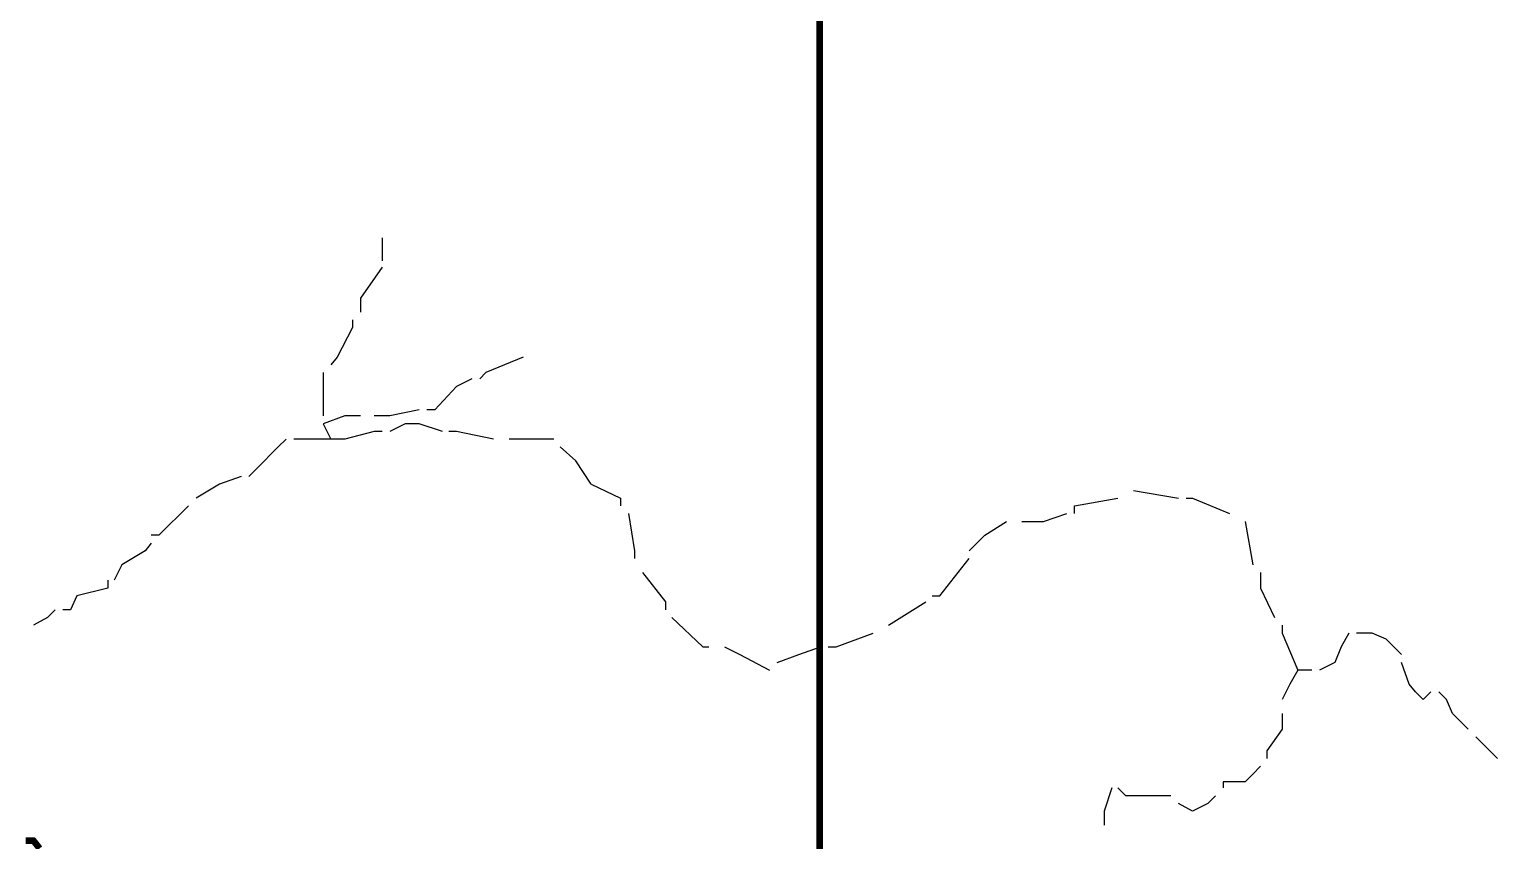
# Model space of a CAD drawing. Header units: millimetres. Extents: x -3588 to 75209, y -3737 to 38254.
# Drawn here: x 6462 to 6729.5, y 6352 to 6499.8 of the extents above; entities that cross this region are included whole.
import ezdxf

# ---------------------------------------------------------------- set-up
doc = ezdxf.new("R2010")
doc.units = ezdxf.units.MM
doc.layers.add('P', color=253, linetype='Continuous')

msp = doc.modelspace()

# ---------------------------------------------------------------- linework, layer by layer
at = {"layer": 'P', "const_width": 1.2}
for points in [[(6605.975, -522.389), (6605.975, 8803.839)], [(6461.335, 6352.029), (6462.743, 6352.029), (6463.864, 6350.621)]]:
    msp.add_lwpolyline(points, dxfattribs=at)
at = {"layer": 'P'}
for points in [[(6526.262, 6461.831), (6526.262, 6457.606)], [(6526.262, 6456.47), (6522.309, 6450.82), (6522.309, 6448.292)], [(6520.885, 6446.883), (6520.885, 6445.459), (6518.068, 6440.098), (6516.932, 6438.69)], [(6551.948, 6440.098), (6545.162, 6437.281), (6544.042, 6436.145)], [(6515.524, 6437.281), (6515.524, 6436.145), (6515.524, 6431.92), (6515.524, 6429.375)], [(6542.634, 6436.145), (6539.801, 6434.737), (6535.848, 6430.496), (6534.44, 6430.496)], [(6522.309, 6429.375), (6519.477, 6429.375), (6515.524, 6427.967)], [(6533.032, 6430.496), (6527.67, 6429.375), (6524.838, 6429.375)], [(6515.524, 6427.967), (6516.932, 6425.134)], [(6526.262, 6426.559), (6524.838, 6426.559), (6519.477, 6425.134), (6516.932, 6425.134)], [(6537.257, 6426.559), (6533.032, 6427.967), (6530.487, 6427.967), (6527.67, 6426.559)], [(6546.587, 6425.134), (6539.801, 6426.559), (6538.393, 6426.559)], [(6508.754, 6425.134), (6507.346, 6423.726), (6503.393, 6419.773), (6501.984, 6418.365)], [(6516.932, 6425.134), (6515.524, 6425.134), (6511.299, 6425.134), (6510.162, 6425.134)], [(6557.581, 6425.134), (6550.812, 6425.134), (6549.403, 6425.134)], [(6564.367, 6416.957), (6561.534, 6421.182), (6558.718, 6423.726)], [(6500.56, 6418.365), (6496.607, 6416.957), (6492.382, 6414.412)], [(6564.367, 6416.957), (6569.728, 6414.412), (6569.728, 6413.004)], [(6663.158, 6415.82), (6671.352, 6414.412)], [(6490.974, 6413.004), (6485.613, 6407.642), (6484.188, 6407.642)], [(6652.435, 6411.595), (6652.435, 6413.004), (6660.341, 6414.412)], [(6672.76, 6414.412), (6673.896, 6414.412), (6680.666, 6411.595)], [(6571.137, 6411.595), (6572.273, 6404.81), (6572.273, 6403.401)], [(6633.247, 6404.81), (6636.064, 6407.642), (6640.017, 6410.171)], [(6642.833, 6410.171), (6646.786, 6410.171), (6651.027, 6411.595)], [(6683.483, 6410.171), (6684.907, 6402.281)], [(6484.188, 6406.234), (6483.068, 6404.81), (6478.827, 6402.281), (6477.419, 6399.448)], [(6626.461, 6396.632), (6627.886, 6396.632), (6633.247, 6403.401)], [(6476.283, 6399.448), (6476.283, 6398.04), (6470.649, 6396.632), (6469.513, 6394.087), (6468.105, 6394.087)], [(6573.681, 6400.857), (6577.906, 6395.496), (6577.906, 6394.087)], [(6686.315, 6400.857), (6686.315, 6398.04), (6688.86, 6392.679)], [(6466.696, 6394.087), (6465.288, 6392.679), (6462.743, 6391.271)], [(6618.556, 6391.271), (6625.341, 6395.496)], [(6579.042, 6392.679), (6584.692, 6387.318), (6585.812, 6387.318)], [(6690.268, 6391.271), (6690.268, 6389.846), (6693.085, 6383.077)], [(6607.561, 6387.318), (6608.969, 6387.318), (6615.739, 6389.846)], [(6702.399, 6389.846), (6700.991, 6387.318), (6699.854, 6384.485), (6697.038, 6383.077)], [(6712.001, 6385.909), (6710.593, 6387.318), (6709.185, 6388.726), (6706.64, 6389.846), (6703.807, 6389.846)], [(6588.645, 6387.318), (6591.461, 6385.909), (6596.822, 6383.077)], [(6598.231, 6384.485), (6602.184, 6385.909), (6606.137, 6387.318)], [(6693.085, 6383.077), (6691.676, 6380.532), (6690.268, 6377.715)], [(6695.629, 6383.077), (6694.221, 6383.077), (6693.085, 6383.077)], [(6717.362, 6379.124), (6715.954, 6377.715), (6714.546, 6379.124), (6713.41, 6380.532), (6712.001, 6384.485)], [(6724.132, 6372.354), (6721.315, 6375.171), (6720.179, 6377.715), (6718.771, 6379.124)], [(6690.268, 6375.171), (6690.268, 6372.354), (6687.436, 6368.401), (6687.436, 6366.993)], [(6729.509, 6366.993), (6725.556, 6370.946)], [(6686.315, 6365.585), (6684.907, 6364.16), (6683.483, 6362.752), (6679.53, 6362.752), (6679.53, 6361.632)], [(6659.205, 6361.632), (6657.797, 6357.391), (6657.797, 6355.982), (6657.797, 6354.846)], [(6669.943, 6360.207), (6668.535, 6360.207), (6665.991, 6360.207), (6661.75, 6360.207), (6660.341, 6361.632)], [(6678.121, 6360.207), (6676.713, 6358.799), (6673.896, 6357.391), (6671.352, 6358.799)]]:
    msp.add_lwpolyline(points, dxfattribs=at)

doc.saveas('drawing.dxf')
